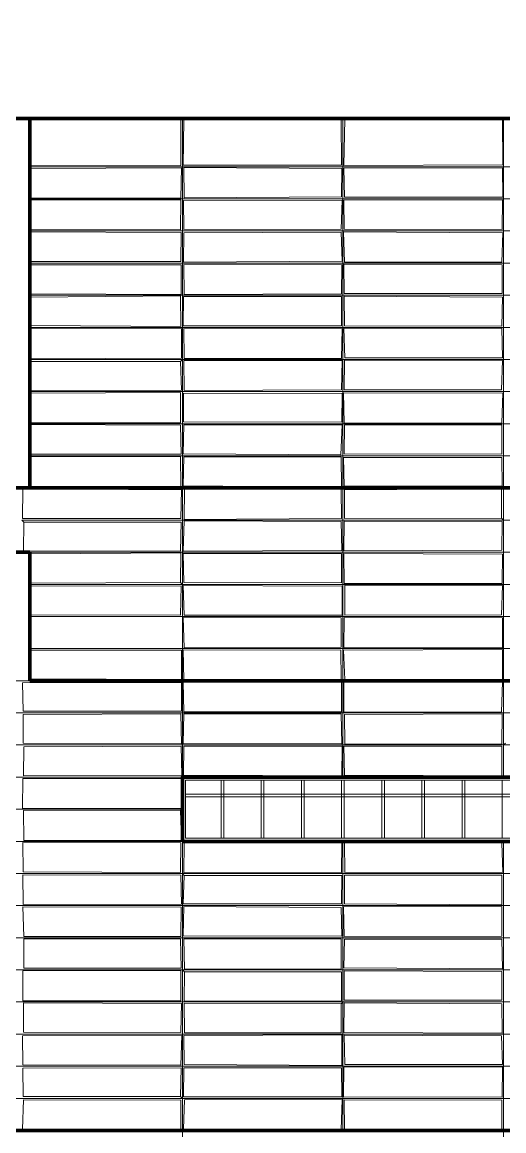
# Model space of a CAD drawing. Extents: x -50000 to 1632000, y -47600 to 308800.
# Drawn here: x 1036013 to 1054013, y 33386 to 74800 of the extents above; entities that cross this region are included whole.
import ezdxf

# ---------------------------------------------------------------- set-up
doc = ezdxf.new("R2010")
doc.units = 0
doc.header["$MEASUREMENT"] = 0
doc.layers.get('Defpoints').update_dxf_attribs({"color": 6})
doc.layers.add('2', color=7, linetype='Continuous')
doc.styles.get("Standard").update_dxf_attribs({"font": 'isocpeur.ttf'})
doc.dimstyles.get("Standard").update_dxf_attribs({"dimscale": 200, "dimtxt": 2.5, "dimasz": 1.5, "dimexe": 1.5, "dimexo": 5, "dimgap": 1, "dimtad": 1, "dimtoh": 1, "dimdec": 0, "dimrnd": 10, "dimzin": 0, "dimtxsty": 'Standard', "dimblk": 'OBLIQUE', "dimcen": 1, "dimdle": 1.5, "dimclrd": 256, "dimclre": 256, "dimclrt": 256, "dimadec": 0, "dimazin": 0, "dimtfac": 1, "dimtdec": 0, "dimtix": 1, "dimtmove": 0, "dimatfit": 3, "dimldrblk": 'NONE', "dimfxl": 1, "dimtolj": 1, "dimtzin": 0, "dimlwd": 18, "dimlwe": 18, "dimarcsym": 1})

# ---------------------------------------------------------------- blocks, each defined once
blk = doc.blocks.new('_Oblique')
at = {"color": 0, "linetype": 'ByBlock', "lineweight": -2}
blk.add_line((-0.5, -0.5), (0.5, 0.5), dxfattribs=at)
blk = doc.blocks.new('*D19')
at = {"layer": '2', "linetype": 'Continuous', "lineweight": 18, "transparency": 16777216}
blk.add_line((837700, -4400), (1240300, -4400), dxfattribs=at)
at = {"layer": 'Defpoints', "color": 0, "linetype": 'Continuous', "transparency": 16777216}
for p in [(1240000, 220000), (838000, 0), (1240000, -4400)]:
    blk.add_point(p, dxfattribs=at)
at = {"layer": '2', "linetype": 'Continuous', "lineweight": 18, "transparency": 16777216, "xscale": 300, "yscale": 300, "zscale": 300, "rotation": 180}
blk.add_blockref('_Oblique', (838000, -4400), dxfattribs=at)
at = {"layer": '2', "linetype": 'Continuous', "lineweight": 18, "transparency": 16777216, "xscale": 300, "yscale": 300, "zscale": 300}
blk.add_blockref('_Oblique', (1240000, -4400), dxfattribs=at)
at = {"layer": '2', "linetype": 'Continuous', "lineweight": 18, "transparency": 16777216, "insert": (1039000, -3950), "char_height": 500, "attachment_point": 5}
blk.add_mtext('\\A1;402000', dxfattribs=at)
blk = doc.blocks.new('_None')

msp = doc.modelspace()

# ---------------------------------------------------------------- linework, layer by layer
at = {"layer": '2', "linetype": 'Continuous', "lineweight": 70}
for p, q in [((1036300, 71200), (1030300, 71200)), ((1036300, 71200), (1036300, 57400)), ((1036300, 71200), (1054000, 71200)), ((1060000, 71200), (1054000, 71200)), ((1035700, 57400), (1093300, 57400)), ((1036300, 55000), (999700, 55000)), ((1036300, 55000), (1036300, 50200)), ((1114300, 50200), (1036300, 50200))]:
    msp.add_line(p, q, dxfattribs=at)
at = {"layer": '2', "color": 8, "linetype": 'Continuous', "lineweight": 9}
for p, q in [((1036325.1, 71170.9), (1041940.7, 71143)), ((1041948.4, 69448.7), (1041940.7, 71143)), ((1042030.9, 69455.6), (1042053.9, 71144.4)), ((1042053.9, 71144.4), (1047938.2, 71153.9)), ((1047947, 69457.2), (1047938.2, 71153.9)), ((1048029.6, 69445.3), (1048072.3, 71172.1)), ((1048072.3, 71172.1), (1053957.3, 71174.2)), ((1053970.1, 69465.2), (1053957.3, 71174.2)), ((1036310.1, 69435.1), (1041948.4, 69448.7)), ((1036318.2, 69340.1), (1041964.8, 69357.5)), ((1041947.5, 68228.1), (1041964.8, 69357.5)), ((1042030.9, 69455.6), (1047947, 69457.2)), ((1042052.3, 69368.4), (1047955.6, 69334.4)), ((1042064.7, 68243.9), (1042052.3, 69368.4)), ((1047941.5, 68269.8), (1047955.6, 69334.4)), ((1048029.6, 69445.3), (1053970.1, 69465.2)), ((1048037.4, 69342.1), (1053963.5, 69363.4)), ((1048053.2, 68260.3), (1048037.4, 69342.1)), ((1053970.3, 68266.3), (1053963.5, 69363.4)), ((1036321, 68160.9), (1041945.9, 68158.4)), ((1036336.1, 68237.2), (1041947.5, 68228.1)), ((1041931.4, 67044), (1041945.9, 68158.4)), ((1042048.1, 68134.8), (1047972.6, 68153.5)), ((1042060.5, 67050.6), (1042048.1, 68134.8)), ((1042064.7, 68243.9), (1047941.5, 68269.8)), ((1047937.4, 67068.6), (1047972.6, 68153.5)), ((1048027.9, 68145.8), (1053965.4, 68161)), ((1048040.9, 67071.4), (1048027.9, 68145.8)), ((1048053.2, 68260.3), (1053970.3, 68266.3)), ((1053945.6, 67060.5), (1053965.4, 68161)), ((1036313.4, 66969.9), (1041952.2, 66944.5)), ((1036336.9, 67069.7), (1041931.4, 67044)), ((1041946.4, 65859.4), (1041952.2, 66944.5)), ((1042039.6, 65833.5), (1042052.2, 66926.6)), ((1042052.2, 66926.6), (1047933.8, 66952.8)), ((1042060.5, 67050.6), (1047937.4, 67068.6)), ((1047971.7, 65870.4), (1047933.8, 66952.8)), ((1048027.2, 66972.9), (1053973, 66936.6)), ((1048056.4, 65839.3), (1048027.2, 66972.9)), ((1048040.9, 67071.4), (1053945.6, 67060.5)), ((1053939.5, 65837.7), (1053973, 66936.6)), ((1036320.1, 65866.1), (1041946.4, 65859.4)), ((1042039.6, 65833.5), (1047971.7, 65870.4)), ((1036315.2, 65739.1), (1041948.7, 65729.7)), ((1041956.1, 64628.9), (1041948.7, 65729.7)), ((1042054.5, 65743), (1047961.6, 65736.5)), ((1042068.5, 64631.6), (1042054.5, 65743)), ((1047950.7, 64652.8), (1047961.6, 65736.5)), ((1048028.9, 65754.6), (1053954.8, 65737.1)), ((1048044.8, 64658.5), (1048028.9, 65754.6)), ((1048056.4, 65839.3), (1053939.5, 65837.7)), ((1053946.1, 64665.9), (1053954.8, 65737.1)), ((1036334.2, 64656.9), (1041956.1, 64628.9)), ((1042068.5, 64631.6), (1047950.7, 64652.8)), ((1048044.8, 64658.5), (1053946.1, 64665.9)), ((1036320.1, 64531.4), (1041934.6, 64571.3)), ((1041938.4, 63434.1), (1041934.6, 64571.3)), ((1042031.1, 63458.9), (1042044.7, 64554.8)), ((1042044.7, 64554.8), (1047947.8, 64554.1)), ((1047945.9, 63456.5), (1047947.8, 64554.1)), ((1048040.7, 64568.8), (1053966.4, 64531.6)), ((1048054.9, 63452.3), (1048040.7, 64568.8)), ((1053935.4, 63444.3), (1053966.4, 64531.6)), ((1036327.1, 63464.2), (1041938.4, 63434.1)), ((1042031.1, 63458.9), (1047945.9, 63456.5)), ((1048034.1, 63355.1), (1053934.6, 63370.1)), ((1048054.9, 63452.3), (1053935.4, 63444.3)), ((1053964.2, 62260), (1053934.6, 63370.1)), ((1036317.2, 63341.2), (1041967.3, 63356.1)), ((1041963, 62247.9), (1041967.3, 63356.1)), ((1042055.5, 63353.5), (1047973.3, 63346.1)), ((1042073, 62235.1), (1042055.5, 63353.5)), ((1047943.4, 62242.5), (1047973.3, 63346.1)), ((1048071.2, 62261.3), (1048034.1, 63355.1)), ((1036315.3, 62228.1), (1041963, 62247.9)), ((1036320.5, 62127.9), (1041925.7, 62128)), ((1042000, 62200), (1041925.7, 62128)), ((1041968.2, 61052.4), (1041925.7, 62128)), ((1042053.5, 62164.1), (1047974, 62166.9)), ((1042069.1, 61040), (1042053.5, 62164.1)), ((1042073, 62235.1), (1047943.4, 62242.5)), ((1047949.3, 61066.2), (1047974, 62166.9)), ((1048049.4, 61065.8), (1048059.1, 62173.6)), ((1048059.1, 62173.6), (1053966.8, 62165.5)), ((1048071.2, 62261.3), (1053964.2, 62260)), ((1053930.5, 61070.7), (1053966.8, 62165.5)), ((1036320.2, 61029.2), (1041968.2, 61052.4)), ((1036330.4, 60944), (1041929.6, 60970.6)), ((1041930.4, 59838.1), (1041929.6, 60970.6)), ((1042040.5, 60944.4), (1047965.9, 60935)), ((1042040.5, 59872.1), (1042040.5, 60944.4)), ((1042069.1, 61040), (1047949.3, 61066.2)), ((1047957.6, 59860.2), (1047965.9, 60935)), ((1048027.1, 60953.4), (1053974.9, 60942.2)), ((1048045, 59825.3), (1048027.1, 60953.4)), ((1048049.4, 61065.8), (1053930.5, 61070.7)), ((1053940.7, 59833.7), (1053974.9, 60942.2)), ((1036317.7, 59769.9), (1041933.7, 59744.5)), ((1036318.7, 59830.5), (1041930.4, 59838.1)), ((1041954.9, 58667.4), (1041933.7, 59744.5)), ((1042025.4, 58671.5), (1042051.4, 59755.2)), ((1042040.5, 59872.1), (1047957.6, 59860.2)), ((1042051.4, 59755.2), (1047971.7, 59762.4)), ((1047925.5, 58634), (1047971.7, 59762.4)), ((1048045, 59825.3), (1053940.7, 59833.7)), ((1048050.6, 58673.7), (1048064.5, 59764.9)), ((1048064.5, 59764.9), (1053934.9, 59763.7)), ((1053938.9, 58657.5), (1053934.9, 59763.7)), ((1036316.5, 58573.3), (1041936, 58570.4)), ((1036328.3, 58663.5), (1041954.9, 58667.4)), ((1041940.2, 57455.8), (1041936, 58570.4)), ((1042025.4, 58671.5), (1047925.5, 58634)), ((1042033, 57474.9), (1042051.8, 58564.7)), ((1042051.8, 58564.7), (1047933.6, 58559.9)), ((1047950.4, 57435.4), (1047933.6, 58559.9)), ((1048026.1, 58533.5), (1053940.5, 58536.7)), ((1048048.6, 57468.4), (1048026.1, 58533.5)), ((1048050.6, 58673.7), (1053938.9, 58657.5)), ((1053952.7, 57473.4), (1053940.5, 58536.7)), ((1036031, 56259.1), (1036039.1, 57361.8)), ((1036039.1, 57361.8), (1041964.4, 57336.1)), ((1036325.1, 57431.7), (1041940.2, 57455.8)), ((1041942.2, 56264.4), (1041964.4, 57336.1)), ((1042033, 57474.9), (1047950.4, 57435.4)), ((1042061.8, 56225.7), (1042074.5, 57358.2)), ((1042074.5, 57358.2), (1047939.5, 57339.1)), ((1047940.5, 56262), (1047939.5, 57339.1)), ((1048048.6, 57468.4), (1053952.7, 57473.4)), ((1048059.8, 57335.3), (1053928.9, 57370.6)), ((1048063.3, 56258.2), (1048059.8, 57335.3)), ((1053928, 56272.3), (1053928.9, 57370.6)), ((1036000, 56200), (1036073.6, 56125.9)), ((1036031, 56259.1), (1041942.2, 56264.4)), ((1036066.4, 55050.4), (1036073.6, 56125.9)), ((1036073.6, 56125.9), (1041953.4, 56128)), ((1041931.9, 55045.1), (1041953.4, 56128)), ((1042030.3, 55044.7), (1042067.6, 56172.8)), ((1042061.8, 56225.7), (1047940.5, 56262)), ((1042067.6, 56172.8), (1047932.1, 56150)), ((1047954, 55067.5), (1047932.1, 56150)), ((1048031.9, 55050.7), (1048039.9, 56160.2)), ((1048039.9, 56160.2), (1053948.8, 56142.5)), ((1048063.3, 56258.2), (1053928, 56272.3)), ((1054000, 56200), (1053928, 56272.3)), ((1053943.9, 55071), (1053948.8, 56142.5)), ((1036066.4, 55050.4), (1041931.9, 55045.1)), ((1036337.3, 54937.4), (1041937.8, 54974.2)), ((1041929.6, 53872.8), (1041937.8, 54974.2)), ((1042028.7, 54950.2), (1047940.7, 54956.9)), ((1042051.6, 53865.7), (1042028.7, 54950.2)), ((1042030.3, 55044.7), (1047954, 55067.5)), ((1047944.2, 53851.9), (1047940.7, 54956.9)), ((1048031.3, 54946.9), (1053958.4, 54933.2)), ((1048049.7, 53836.4), (1048031.3, 54946.9)), ((1048031.9, 55050.7), (1053943.9, 55071)), ((1053952.8, 53829.6), (1053958.4, 54933.2)), ((1036336.1, 53839.6), (1041929.6, 53872.8)), ((1042000, 53800), (1041929.6, 53872.8)), ((1042051.6, 53865.7), (1047944.2, 53851.9)), ((1036332.8, 53728.4), (1041960.6, 53749.3)), ((1041925, 52643.1), (1041960.6, 53749.3)), ((1042030.4, 53752.7), (1047973.4, 53738.3)), ((1042072.5, 52654), (1042030.4, 53752.7)), ((1047967.8, 52652.2), (1047973.4, 53738.3)), ((1048049.7, 53836.4), (1053952.8, 53829.6)), ((1048065.9, 52644.3), (1048066.3, 53763.9)), ((1048066.3, 53763.9), (1053958.6, 53756.5)), ((1053927.3, 52663.3), (1053958.6, 53756.5)), ((1036337.3, 52664.5), (1041925, 52643.1)), ((1042072.5, 52654), (1047967.8, 52652.2)), ((1048065.9, 52644.3), (1053927.3, 52663.3)), ((1042035.7, 52564), (1047939.5, 52544.6)), ((1042064.7, 51426.3), (1042035.7, 52564)), ((1047928.3, 51455.1), (1047939.5, 52544.6)), ((1048039.3, 51445.6), (1048049.6, 52567.4)), ((1048049.6, 52567.4), (1053960, 52547.3)), ((1053962.3, 51429.7), (1053960, 52547.3)), ((1042064.7, 51426.3), (1047928.3, 51455.1)), ((1048027.2, 51335.6), (1053961.9, 51368.8)), ((1048039.3, 51445.6), (1053962.3, 51429.7)), ((1053965, 50237), (1053961.9, 51368.8)), ((1036332.8, 51341.9), (1041966.8, 51347)), ((1041973.5, 50243.9), (1041966.8, 51347)), ((1042030.6, 51352.5), (1047926.7, 51338.3)), ((1042050, 50237.5), (1042030.6, 51352.5)), ((1047928.6, 50248.1), (1047926.7, 51338.3)), ((1048068.1, 50242.8), (1048027.2, 51335.6)), ((1036027, 50127), (1041968.1, 50139.2)), ((1036052.6, 49064.1), (1036027, 50127)), ((1036335.4, 50271.5), (1041973.5, 50243.9)), ((1041961.9, 49063.4), (1041968.1, 50139.2)), ((1042034.5, 50142.9), (1047946.9, 50172.5)), ((1042050.5, 49042.1), (1042034.5, 50142.9)), ((1042050, 50237.5), (1047928.6, 50248.1)), ((1047945.2, 49033.7), (1047946.9, 50172.5)), ((1048027.6, 50150.7), (1053961.5, 50140.8)), ((1048029.6, 49028.6), (1048027.6, 50150.7)), ((1048068.1, 50242.8), (1053965, 50237)), ((1053928.5, 49033.2), (1053961.5, 50140.8)), ((1036050.8, 47872.4), (1036055, 48943)), ((1036052.6, 49064.1), (1041961.9, 49063.4)), ((1036055, 48943), (1041946.1, 48958.2)), ((1041969.6, 47841.5), (1041946.1, 48958.2)), ((1042031, 47859.4), (1042057.7, 48965.7)), ((1042050.5, 49042.1), (1047945.2, 49033.7)), ((1042057.7, 48965.7), (1047929, 48964.7)), ((1047960.7, 47838.1), (1047929, 48964.7)), ((1048029.6, 49028.6), (1053928.5, 49033.2)), ((1048057.8, 48943.2), (1053945, 48960.8)), ((1048070.8, 47834.2), (1048057.8, 48943.2)), ((1053935.4, 47830.2), (1053945, 48960.8)), ((1036050.8, 47872.4), (1041969.6, 47841.5)), ((1036063.5, 46650.1), (1036072.3, 47734.6)), ((1036072.3, 47734.6), (1041959.5, 47749.7)), ((1041974.2, 46671.7), (1041959.5, 47749.7)), ((1042031, 47859.4), (1047960.7, 47838.1)), ((1042036.6, 46671.5), (1042058.7, 47752.5)), ((1042058.7, 47752.5), (1047969.9, 47759.3)), ((1047963.5, 46648.9), (1047969.9, 47759.3)), ((1048032.6, 47750.6), (1053937.4, 47756.8)), ((1048054.7, 46673.4), (1048032.6, 47750.6)), ((1048070.8, 47834.2), (1053935.4, 47830.2)), ((1053935.9, 46651.3), (1053937.4, 47756.8)), ((1054000, 47800), (1054071.4, 47870.8)), ((1036029.2, 45432.4), (1036036.5, 46552.2)), ((1036036.5, 46552.2), (1041974.6, 46551.6)), ((1036063.5, 46650.1), (1041974.2, 46671.7)), ((1041960.8, 45439.9), (1041974.6, 46551.6)), ((1042036.6, 46671.5), (1047963.5, 46648.9)), ((1048054.7, 46673.4), (1053935.9, 46651.3)), ((1036029.2, 45432.4), (1041960.8, 45439.9)), ((1036063.9, 45358), (1041933.8, 45369.7)), ((1036073.9, 44233), (1036063.9, 45358)), ((1041969.3, 44236.5), (1041933.8, 45369.7)), ((1036040.4, 44152.4), (1041947.1, 44139.4)), ((1036052, 43054.9), (1036040.4, 44152.4)), ((1036073.9, 44233), (1041969.3, 44236.5)), ((1041930.3, 43034.9), (1041947.1, 44139.4)), ((1042052.6, 43027.1), (1042070.3, 44143.3)), ((1042070.3, 44143.3), (1047961.2, 44150)), ((1047949.1, 43038.4), (1047961.2, 44150)), ((1048059.5, 44155.3), (1053938.6, 44136)), ((1048073.2, 43031.2), (1048059.5, 44155.3)), ((1053969.1, 43050.3), (1053938.6, 44136)), ((1036036.9, 42947.4), (1041945.9, 42934.1)), ((1036050.6, 41836.5), (1036036.9, 42947.4)), ((1036052, 43054.9), (1041930.3, 43034.9)), ((1041968, 41850.6), (1041945.9, 42934.1)), ((1042000, 43000), (1042070.1, 42925.1)), ((1042029.7, 41860.6), (1042070.1, 42925.1)), ((1042052.6, 43027.1), (1047949.1, 43038.4)), ((1042070.1, 42925.1), (1047955.6, 42928.9)), ((1047950, 41864.3), (1047955.6, 42928.9)), ((1048057, 41863.5), (1048060.9, 42940)), ((1048060.9, 42940), (1053936.6, 42939.8)), ((1048073.2, 43031.2), (1053969.1, 43050.3)), ((1053943.3, 41832.6), (1053936.6, 42939.8)), ((1036050.6, 41836.5), (1041968, 41850.6)), ((1042029.7, 41860.6), (1047950, 41864.3)), ((1048057, 41863.5), (1053943.3, 41832.6)), ((1036042.6, 41753.1), (1041958.9, 41740.5)), ((1036070, 40642.7), (1036042.6, 41753.1)), ((1041937.2, 40650.8), (1041958.9, 41740.5)), ((1042027.3, 40668.1), (1042059.5, 41764.7)), ((1042059.5, 41764.7), (1047936.6, 41729.6)), ((1047957.8, 40659.3), (1047936.6, 41729.6)), ((1048026.9, 41751.6), (1053932.7, 41770.9)), ((1048041.7, 40646.3), (1048026.9, 41751.6)), ((1053940.1, 40657.4), (1053932.7, 41770.9)), ((1036070, 40642.7), (1041937.2, 40650.8)), ((1042027.3, 40668.1), (1047957.8, 40659.3)), ((1048041.7, 40646.3), (1053940.1, 40657.4)), ((1036070, 39457.4), (1036074.2, 40562.8)), ((1036074.2, 40562.8), (1041933.7, 40553.2)), ((1041955.6, 39458.2), (1041933.7, 40553.2)), ((1042055.3, 40557.2), (1047936.2, 40557.2)), ((1042073.7, 39430.1), (1042055.3, 40557.2)), ((1047929.4, 39428.8), (1047936.2, 40557.2)), ((1048030.8, 39470.6), (1048056.2, 40542.2)), ((1048056.2, 40542.2), (1053943.3, 40541.4)), ((1053956.8, 39436), (1053943.3, 40541.4)), ((1036040.5, 39360.1), (1041942.2, 39373.3)), ((1036041.7, 38243.1), (1036040.5, 39360.1)), ((1036070, 39457.4), (1041955.6, 39458.2)), ((1041936.7, 38248.4), (1041942.2, 39373.3)), ((1042000, 39400), (1042073.6, 39326.6)), ((1042073.7, 39430.1), (1047929.4, 39428.8)), ((1048030.8, 39470.6), (1053956.8, 39436)), ((1048044.9, 39362), (1053932.3, 39334.8)), ((1048045.8, 38263.4), (1048044.9, 39362)), ((1042071.5, 38232.9), (1042073.6, 39326.6)), ((1042073.6, 39326.6), (1047943.6, 39327.3)), ((1047948.8, 38248.5), (1047943.6, 39327.3)), ((1053934.8, 38272.3), (1053932.3, 39334.8)), ((1036041.7, 38243.1), (1041936.7, 38248.4)), ((1036057.5, 38171.1), (1041963.4, 38144.9)), ((1036060.7, 37067.6), (1036057.5, 38171.1)), ((1041942.1, 37057.4), (1041963.4, 38144.9)), ((1042068.3, 38151.4), (1047928, 38130.5)), ((1042074.1, 37047), (1042068.3, 38151.4)), ((1042071.5, 38232.9), (1047948.8, 38248.5)), ((1048000, 38200), (1047928, 38130.5)), ((1047938.8, 37048.5), (1047928, 38130.5)), ((1048034, 37063.3), (1048040.1, 38163.4)), ((1048040.1, 38163.4), (1053931.8, 38134.9)), ((1048045.8, 38263.4), (1053934.8, 38272.3)), ((1053948, 37039.4), (1053931.8, 38134.9)), ((1036029.8, 36936.1), (1041974, 36941.2)), ((1036041.5, 35850.1), (1036029.8, 36936.1)), ((1036060.7, 37067.6), (1041942.1, 37057.4)), ((1041940.6, 35834.5), (1041974, 36941.2)), ((1042058.4, 36952.1), (1047953.8, 36972.3)), ((1042071.8, 35861.1), (1042058.4, 36952.1)), ((1042074.1, 37047), (1047938.8, 37048.5)), ((1047956.8, 35830.8), (1047953.8, 36972.3)), ((1048034, 37063.3), (1053948, 37039.4)), ((1048048.6, 36963.5), (1053930.4, 36936)), ((1048071.9, 35864), (1048048.6, 36963.5)), ((1053958.8, 35864.4), (1053930.4, 36936)), ((1036037.4, 35729.1), (1041959, 35735.6)), ((1036047.7, 34663.1), (1036037.4, 35729.1)), ((1036041.5, 35850.1), (1041940.6, 35834.5)), ((1041932, 34674.6), (1041959, 35735.6)), ((1042040.2, 34662.1), (1042059.6, 35734.4)), ((1042059.6, 35734.4), (1047942, 35739.5)), ((1042071.8, 35861.1), (1047956.8, 35830.8)), ((1047964.7, 34654.9), (1047942, 35739.5)), ((1048027.2, 34658.9), (1048027.7, 35766.1)), ((1048027.7, 35766.1), (1053964.9, 35771.1)), ((1048071.9, 35864), (1053958.8, 35864.4)), ((1053949, 34638.8), (1053964.9, 35771.1)), ((1036026.1, 33452.9), (1036067.2, 34547)), ((1036047.7, 34663.1), (1041932, 34674.6)), ((1036067.2, 34547), (1041940.4, 34534.2)), ((1042000, 34600), (1041932, 34674.6)), ((1041945, 33427.1), (1041940.4, 34534.2)), ((1042040.2, 34662.1), (1047964.7, 34654.9)), ((1042042.2, 33457), (1042073.5, 34549.2)), ((1042073.5, 34549.2), (1047965.6, 34557.3)), ((1047937.7, 33427.7), (1047965.6, 34557.3)), ((1048027.2, 34658.9), (1053949, 34638.8)), ((1048039.9, 34545.1), (1053943.9, 34536.4)), ((1048064.5, 33433.5), (1048039.9, 34545.1)), ((1053938.1, 33433.8), (1053943.9, 34536.4)), ((1036026.1, 33452.9), (1041945, 33427.1)), ((1042042.2, 33457), (1047937.7, 33427.7)), ((1048064.5, 33433.5), (1053938.1, 33433.8))]:
    msp.add_line(p, q, dxfattribs=at)
at = {"layer": '2', "color": 8, "linetype": 'Continuous', "lineweight": 13}
for p, q in [((1042000, 71200), (1042000, 14200)), ((1048000, 46600), (1048000, 71200)), ((1054000, 46600), (1054000, 71200)), ((1090000, 69400), (1036300, 69400)), ((1090000, 68200), (1036300, 68200)), ((1090000, 67000), (1036300, 67000)), ((1090000, 65800), (1036300, 65800)), ((1090000, 64600), (1036300, 64600)), ((1090000, 63400), (1036300, 63400)), ((1090000, 62200), (1036300, 62200)), ((1090000, 61000), (1036300, 61000)), ((1090000, 59800), (1036300, 59800)), ((1090000, 58600), (1036300, 58600)), ((1093000, 56200), (1036000, 56200)), ((1093000, 55000), (1036300, 55000)), ((1089700, 53800), (1036300, 53800)), ((1036300, 52600), (1089700, 52600)), ((1089700, 51400), (1036300, 51400)), ((1090000, 50200), (922000, 50200)), ((1114000, 49000), (922000, 49000)), ((1114000, 47800), (922000, 47800)), ((1114000, 46600), (922000, 46600)), ((994000, 45400), (1042000, 45400)), ((1114000, 44200), (922000, 44200)), ((1048000, 33400), (1048000, 44200)), ((1054000, 14200), (1054000, 44200)), ((1126000, 43000), (910000, 43000)), ((1126000, 41800), (910000, 41800)), ((910000, 40600), (1126000, 40600)), ((1240000, 39400), (874000, 39400)), ((1240000, 38200), (838000, 38200)), ((1108000, 37000), (928000, 37000)), ((1240000, 35800), (838000, 35800)), ((1240000, 34600), (838000, 34600)), ((1240000, 33400), (838000, 33400))]:
    msp.add_line(p, q, dxfattribs=at)
at = {"layer": '2', "linetype": 'Continuous', "lineweight": 20}
for p, q in [((1083880, 46480), (1042120, 46480)), ((1042120, 46480), (1042120, 44320)), ((1043450, 44320), (1043450, 46480)), ((1043550, 46480), (1043550, 44320)), ((1044950, 44320), (1044950, 46480)), ((1045050, 46480), (1045050, 44320)), ((1046450, 44320), (1046450, 46480)), ((1046550, 46480), (1046550, 44320)), ((1047950, 44320), (1047950, 46480)), ((1048050, 46480), (1048050, 44320)), ((1049450, 44320), (1049450, 46480)), ((1049550, 46480), (1049550, 44320)), ((1050950, 44320), (1050950, 46480)), ((1051050, 46480), (1051050, 44320)), ((1052450, 44320), (1052450, 46480)), ((1052550, 46480), (1052550, 44320)), ((1053950, 44320), (1053950, 46480)), ((1042120, 45960), (1083880, 45960)), ((1042120, 45860), (1083880, 45860)), ((1042120, 44320), (1083880, 44320))]:
    msp.add_line(p, q, dxfattribs=at)
at = {"layer": '2', "linetype": 'Continuous', "lineweight": 70}
msp.add_lwpolyline([(1042000, 44200), (1084000, 44200), (1084000, 46600), (1042000, 46600)], close=True, dxfattribs=at)
msp.add_lwpolyline([(837700, -200), (837700, 5800), (837850, 5800), (837850, 9400), (837700, 9400), (837700, 11800), (837850, 11800), (837850, 14200), (837700, 14200), (837700, 33400), (1240000, 33400), (1240000, -200)], dxfattribs=at)
at = {"layer": 'Defpoints'}
for points in [[(959200, 71200), (1127400, 71200), (1127400, 190000), (959200, 190000)], [(959200, -47600), (1127400, -47600), (1127400, 71200), (959200, 71200)]]:
    msp.add_lwpolyline(points, close=True, dxfattribs=at)

# ---------------------------------------------------------------- dimensions: what is measured, and where the dimension line sits
at = {"layer": '2', "linetype": 'Continuous', "lineweight": 18}
dim = msp.add_linear_dim(base=(1240000, -4400), p1=(838000, 0), p2=(1240000, 220000), dimstyle='Standard', override={"dimse1": 1, "dimse2": 1, "dimsd1": 0, "dimsd2": 0}, dxfattribs=at)
dim.commit()
dim.dimension.update_dxf_attribs({"geometry": '*D19', "text_midpoint": (1039000, -3950)})

doc.saveas('drawing.dxf')
